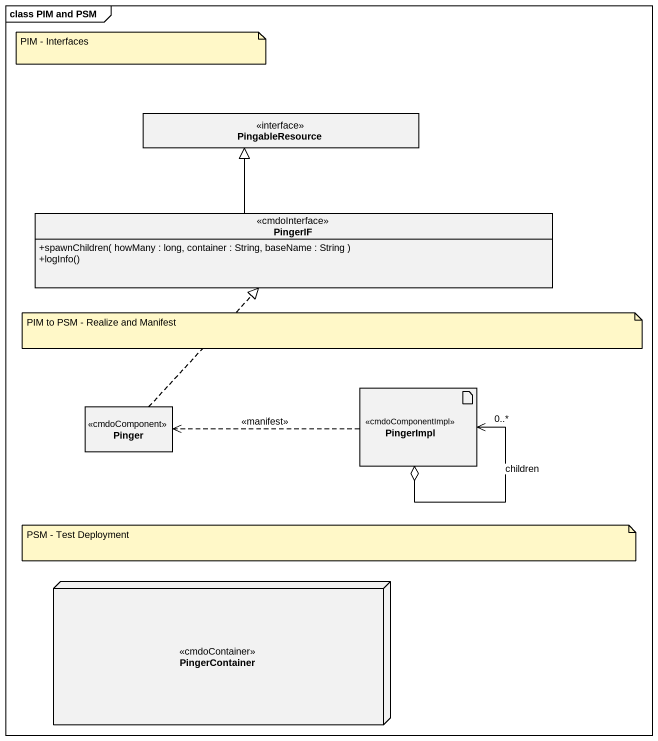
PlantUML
@startuml
mainframe class PIM and PSM
allowmixing
hide circle
hide empty members
skinparam classAttributeIconSize 0
interface PingableResource
interface PingerIF <<cmdoInterface>> {
  +spawnChildren( howMany : long, container : String, baseName : String )
  +logInfo()
}
class Pinger <<cmdoComponent>>
artifact PingerImpl <<cmdoComponentImpl>>
node PingerContainer <<cmdoContainer>>
PingerIF -up-|> PingableResource
Pinger .up.|> PingerIF
PingerImpl .left.> Pinger : <<manifest>>
PingerImpl o--> "0..*" PingerImpl : children
note as N1
  PIM - Interfaces
end note
note as N2
  PIM to PSM - Realize and Manifest
end note
note as N3
  PSM - Test Deployment
end note
@enduml
